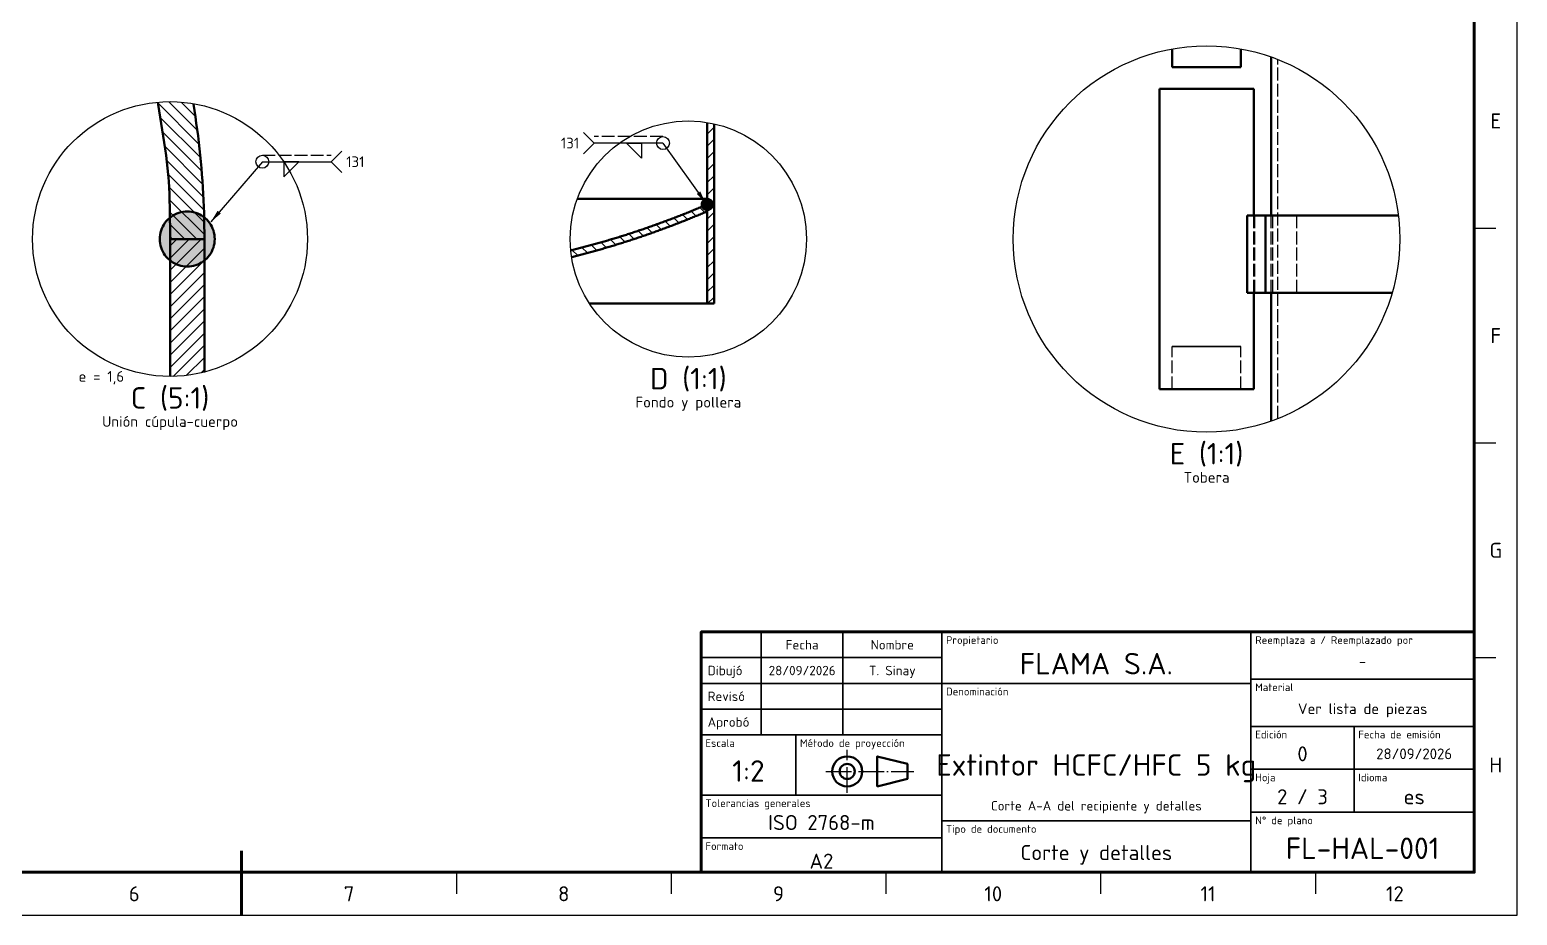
# Model space of a CAD drawing. Header units: millimetres. Extents: x 0 to 594, y 0 to 420.
# Drawn here: x 247.7 to 594, y 0 to 206.2 of the extents above; entities that cross this region are included whole.
import ezdxf
from ezdxf.enums import TextEntityAlignment as Align

# ---------------------------------------------------------------- set-up
doc = ezdxf.new("R2010")
doc.units = ezdxf.units.MM
doc.linetypes.add('ISO02-TRAZOS', pattern=[3.75, 3, -0.75])
doc.linetypes.add('ISO04-TRAZO-PUNTO', pattern=[7.625, 6, -0.75, 0.125, -0.75])
for name, color, linetype, lineweight in [('01-VISIBLE', 7, 'CONTINUOUS', 50), ('02-OCULTA', 4, 'ISO02-TRAZOS', 25), ('03-EJE', 1, 'ISO04-TRAZO-PUNTO', 25), ('05-RAYADO', 8, 'CONTINUOUS', 25), ('06-TEXTO', 7, 'CONTINUOUS', 25), ('07-RECUADRO', 7, 'CONTINUOUS', 70), ('08-FINA', 5, 'CONTINUOUS', 25), ('10-ROTULO', 7, 'CONTINUOUS', 35), ('11-TEXTO-ROTULO', 7, 'CONTINUOUS', 25), ('12-SOLDADURA', 6, 'CONTINUOUS', 25)]:
    doc.layers.add(name, color=color, linetype=linetype, lineweight=lineweight)
doc.styles.add('ISO3098', font='isocpeur.ttf')

msp = doc.modelspace()

# ---------------------------------------------------------------- hatches: boundary and pattern name
at = {"layer": '05-RAYADO'}
h = msp.add_hatch(dxfattribs=at)
h.set_pattern_fill('ANSI31', scale=0.62992, angle=90)
h.paths.add_polyline_path([(285.84, 188.555), (286.008, 187.493), (286.171, 186.43), (286.327, 185.366), (286.478, 184.301), (286.623, 183.236), (286.762, 182.169), (286.896, 181.102), (287.023, 180.034), (287.145, 178.966), (287.261, 177.896), (287.371, 176.826), (287.475, 175.756), (287.573, 174.685), (287.665, 173.614), (287.751, 172.542), (287.831, 171.469), (287.906, 170.396), (287.974, 169.323), (288.037, 168.249), (288.093, 167.175), (288.143, 166.101), (288.188, 165.026), (288.227, 163.952), (288.259, 162.877), (288.286, 161.802), (288.307, 160.726), (288.321, 159.651), (288.33, 158.575), (288.333, 157.5), (280.333, 157.5), (280.332, 158.544), (280.329, 159.588), (280.324, 160.633), (280.316, 161.677), (280.305, 162.721), (280.29, 163.765), (280.271, 164.809), (280.247, 165.853), (280.218, 166.897), (280.182, 167.941), (280.139, 168.984), (280.086, 170.027), (280.022, 171.069), (279.947, 172.111), (279.858, 173.151), (279.754, 174.19), (279.636, 175.228), (279.504, 176.264), (279.362, 177.298), (279.212, 178.332), (279.057, 179.364), (278.902, 180.397), (278.745, 181.429), (278.587, 182.462), (278.427, 183.493), (278.265, 184.525), (278.101, 185.556), (277.935, 186.587), (277.766, 187.618), (277.594, 188.648), (277.472, 189.37), (277.979, 189.413), (278.763, 189.461), (279.548, 189.49), (280.333, 189.5), (281.119, 189.49), (281.903, 189.461), (282.687, 189.413), (283.47, 189.346), (284.25, 189.259), (285.029, 189.154), (285.761, 189.036)])
h = msp.add_hatch(dxfattribs=at)
h.set_pattern_fill('ANSI31', scale=0.62992)
h.paths.add_polyline_path([(407, 142.45), (405.4, 142.45), (405.4, 184.644), (405.701, 184.595), (406.365, 184.472), (407, 184.337)])
h = msp.add_hatch(color=7, dxfattribs=at)
h.dxf.hatch_style = 1
h.paths.add_polyline_path([(406.664, 165.35), (406.617, 165.154), (406.54, 164.969), (406.436, 164.798), (406.305, 164.645), (406.152, 164.514), (405.981, 164.41), (405.796, 164.333), (405.6, 164.286), (405.4, 164.27), (405.2, 164.286), (405.004, 164.333), (404.819, 164.41), (404.648, 164.514), (404.495, 164.645), (404.364, 164.798), (404.26, 164.969), (404.183, 165.154), (404.136, 165.35), (404.12, 165.55), (404.136, 165.75), (404.183, 165.946), (404.26, 166.131), (404.364, 166.302), (404.495, 166.455), (404.648, 166.586), (404.819, 166.69), (405.004, 166.767), (405.2, 166.814), (405.4, 166.83), (405.6, 166.814), (405.796, 166.767), (405.981, 166.69), (406.152, 166.586), (406.305, 166.455), (406.436, 166.302), (406.54, 166.131), (406.617, 165.946), (406.664, 165.75), (406.68, 165.55)])
h = msp.add_hatch(color=7, dxfattribs=at)
h.dxf.hatch_style = 1
h.paths.add_polyline_path([(290.655, 156.499), (290.42, 155.522), (290.036, 154.594), (289.511, 153.738), (288.859, 152.975), (288.095, 152.322), (287.239, 151.798), (286.311, 151.413), (285.335, 151.179), (284.333, 151.1), (283.332, 151.179), (282.356, 151.413), (281.428, 151.798), (280.572, 152.322), (279.808, 152.975), (279.156, 153.738), (278.631, 154.594), (278.247, 155.522), (278.012, 156.499), (277.933, 157.5), (278.012, 158.501), (278.247, 159.478), (278.631, 160.406), (279.156, 161.262), (279.808, 162.025), (280.572, 162.678), (281.428, 163.202), (282.356, 163.587), (283.332, 163.821), (284.333, 163.9), (285.335, 163.821), (286.311, 163.587), (287.239, 163.202), (288.095, 162.678), (288.859, 162.025), (289.511, 161.262), (290.036, 160.406), (290.42, 159.478), (290.655, 158.501), (290.733, 157.5)])
h = msp.add_hatch(dxfattribs=at)
h.set_pattern_fill('ANSI31', scale=0.62992, angle=90)
h.paths.add_polyline_path([(405.216, 163.871), (405.031, 163.793), (404.847, 163.715), (404.663, 163.637), (404.478, 163.559), (404.294, 163.481), (404.109, 163.403), (403.924, 163.326), (403.739, 163.248), (403.554, 163.171), (403.37, 163.094), (403.185, 163.017), (402.999, 162.941), (402.814, 162.864), (402.629, 162.788), (402.444, 162.712), (402.258, 162.636), (402.073, 162.56), (401.888, 162.485), (401.702, 162.409), (401.516, 162.334), (401.331, 162.259), (401.145, 162.184), (400.959, 162.109), (400.773, 162.034), (400.587, 161.96), (400.401, 161.886), (400.215, 161.811), (400.029, 161.738), (399.843, 161.664), (399.656, 161.59), (399.47, 161.517), (399.284, 161.444), (399.097, 161.37), (398.911, 161.298), (398.724, 161.225), (398.537, 161.152), (398.35, 161.08), (398.164, 161.008), (397.977, 160.936), (397.79, 160.864), (397.603, 160.792), (397.416, 160.721), (397.228, 160.649), (397.041, 160.578), (396.854, 160.507), (396.666, 160.436), (396.479, 160.366), (396.291, 160.295), (396.104, 160.225), (395.916, 160.155), (395.729, 160.085), (395.541, 160.015), (395.353, 159.945), (395.165, 159.876), (394.977, 159.807), (394.789, 159.738), (394.601, 159.669), (394.413, 159.6), (394.225, 159.532), (394.036, 159.463), (393.848, 159.395), (393.659, 159.327), (393.471, 159.259), (393.282, 159.192), (393.094, 159.124), (392.905, 159.057), (392.716, 158.99), (392.528, 158.923), (392.339, 158.856), (392.15, 158.79), (391.961, 158.723), (391.772, 158.657), (391.583, 158.591), (391.393, 158.525), (391.204, 158.46), (391.015, 158.394), (390.825, 158.329), (390.636, 158.264), (390.447, 158.199), (390.257, 158.134), (390.067, 158.07), (389.878, 158.005), (389.688, 157.941), (389.498, 157.877), (389.308, 157.814), (389.118, 157.75), (388.928, 157.686), (388.738, 157.623), (388.548, 157.56), (388.358, 157.497), (388.168, 157.435), (387.977, 157.372), (387.787, 157.31), (387.596, 157.248), (387.406, 157.186), (387.215, 157.124), (387.025, 157.062), (386.834, 157.001), (386.643, 156.94), (386.453, 156.879), (386.262, 156.818), (386.071, 156.757), (385.88, 156.697), (385.689, 156.637), (385.498, 156.577), (385.307, 156.517), (385.115, 156.457), (384.924, 156.398), (384.733, 156.338), (384.541, 156.279), (384.35, 156.22), (384.158, 156.162), (383.967, 156.103), (383.775, 156.045), (383.583, 155.987), (383.392, 155.929), (383.2, 155.871), (383.008, 155.813), (382.816, 155.756), (382.624, 155.699), (382.432, 155.642), (382.24, 155.585), (382.048, 155.528), (381.856, 155.472), (381.663, 155.416), (381.471, 155.36), (381.279, 155.304), (381.086, 155.248), (380.894, 155.193), (380.701, 155.138), (380.509, 155.083), (380.316, 155.028), (380.123, 154.973), (379.931, 154.919), (379.738, 154.864), (379.545, 154.81), (379.352, 154.756), (379.159, 154.703), (378.966, 154.649), (378.773, 154.596), (378.58, 154.543), (378.386, 154.49), (378.193, 154.437), (378, 154.385), (377.806, 154.333), (377.613, 154.281), (377.42, 154.229), (377.226, 154.177), (377.032, 154.125), (376.839, 154.074), (376.645, 154.023), (376.451, 153.972), (376.258, 153.921), (376.064, 153.871), (375.87, 153.821), (375.676, 153.771), (375.482, 153.721), (375.288, 153.671), (375.094, 153.622), (374.9, 153.572), (374.705, 153.523), (374.511, 153.474), (374.317, 153.426), (374.122, 153.377), (373.928, 153.329), (373.824, 153.303), (373.798, 153.465), (373.707, 154.134), (373.632, 154.805), (373.628, 154.855), (373.734, 154.881), (373.928, 154.929), (374.122, 154.977), (374.317, 155.026), (374.511, 155.074), (374.705, 155.123), (374.9, 155.172), (375.094, 155.222), (375.288, 155.271), (375.482, 155.321), (375.676, 155.371), (375.87, 155.421), (376.064, 155.471), (376.258, 155.521), (376.451, 155.572), (376.645, 155.623), (376.839, 155.674), (377.032, 155.725), (377.226, 155.777), (377.42, 155.829), (377.613, 155.881), (377.806, 155.933), (378, 155.985), (378.193, 156.037), (378.386, 156.09), (378.58, 156.143), (378.773, 156.196), (378.966, 156.249), (379.159, 156.303), (379.352, 156.356), (379.545, 156.41), (379.738, 156.464), (379.931, 156.519), (380.123, 156.573), (380.316, 156.628), (380.509, 156.683), (380.701, 156.738), (380.894, 156.793), (381.086, 156.848), (381.279, 156.904), (381.471, 156.96), (381.663, 157.016), (381.856, 157.072), (382.048, 157.128), (382.24, 157.185), (382.432, 157.242), (382.624, 157.299), (382.816, 157.356), (383.008, 157.413), (383.2, 157.471), (383.392, 157.529), (383.583, 157.587), (383.775, 157.645), (383.967, 157.703), (384.158, 157.762), (384.35, 157.82), (384.541, 157.879), (384.733, 157.938), (384.924, 157.998), (385.115, 158.057), (385.307, 158.117), (385.498, 158.177), (385.689, 158.237), (385.88, 158.297), (386.071, 158.357), (386.262, 158.418), (386.453, 158.479), (386.643, 158.54), (386.834, 158.601), (387.025, 158.662), (387.215, 158.724), (387.406, 158.786), (387.596, 158.848), (387.787, 158.91), (387.977, 158.972), (388.168, 159.035), (388.358, 159.097), (388.548, 159.16), (388.738, 159.223), (388.928, 159.286), (389.118, 159.35), (389.308, 159.414), (389.498, 159.477), (389.688, 159.541), (389.878, 159.605), (390.067, 159.67), (390.257, 159.734), (390.447, 159.799), (390.636, 159.864), (390.825, 159.929), (391.015, 159.994), (391.204, 160.06), (391.393, 160.125), (391.583, 160.191), (391.772, 160.257), (391.961, 160.323), (392.15, 160.39), (392.339, 160.456), (392.528, 160.523), (392.716, 160.59), (392.905, 160.657), (393.094, 160.724), (393.282, 160.792), (393.471, 160.859), (393.659, 160.927), (393.848, 160.995), (394.036, 161.063), (394.225, 161.132), (394.413, 161.2), (394.601, 161.269), (394.789, 161.338), (394.977, 161.407), (395.165, 161.476), (395.353, 161.545), (395.541, 161.615), (395.729, 161.685), (395.916, 161.755), (396.104, 161.825), (396.291, 161.895), (396.479, 161.966), (396.666, 162.036), (396.854, 162.107), (397.041, 162.178), (397.228, 162.249), (397.416, 162.321), (397.603, 162.392), (397.79, 162.464), (397.977, 162.536), (398.164, 162.608), (398.35, 162.68), (398.537, 162.752), (398.724, 162.825), (398.911, 162.898), (399.097, 162.97), (399.284, 163.044), (399.47, 163.117), (399.656, 163.19), (399.843, 163.264), (400.029, 163.338), (400.215, 163.411), (400.401, 163.486), (400.587, 163.56), (400.773, 163.634), (400.959, 163.709), (401.145, 163.784), (401.331, 163.859), (401.516, 163.934), (401.702, 164.009), (401.888, 164.085), (402.073, 164.16), (402.258, 164.236), (402.444, 164.312), (402.629, 164.388), (402.814, 164.464), (402.999, 164.541), (403.185, 164.617), (403.37, 164.694), (403.554, 164.771), (403.739, 164.848), (403.924, 164.926), (404.109, 165.003), (404.294, 165.081), (404.478, 165.159), (404.663, 165.237), (404.847, 165.315), (405.031, 165.393), (405.216, 165.471), (405.4, 165.55), (405.4, 163.95)])
h = msp.add_hatch(dxfattribs=at)
h.set_pattern_fill('ANSI31', scale=0.62992)
h.paths.add_polyline_path([(288.333, 157.5), (288.333, 126.518), (288.109, 126.459), (287.345, 126.278), (286.576, 126.115), (285.804, 125.971), (285.029, 125.846), (284.25, 125.741), (283.47, 125.654), (282.687, 125.587), (281.903, 125.539), (281.119, 125.51), (280.333, 125.5), (280.333, 157.5)])
at = {"layer": '08-FINA'}
h = msp.add_hatch(color=7, dxfattribs=at)
h.dxf.hatch_style = 1
h.paths.add_polyline_path([(405.1, 165.85), (403.763, 168.582), (402.949, 168.001)])
h = msp.add_hatch(color=7, dxfattribs=at)
h.dxf.hatch_style = 1
h.paths.add_polyline_path([(289.833, 161.5), (292.165, 163.452), (291.406, 164.103)])

# ---------------------------------------------------------------- linework, layer by layer
at = {"layer": '01-VISIBLE'}
for points in [[(513.667, 201.78), (513.667, 197.5)], [(529.667, 201.78), (529.667, 197.5)], [(529.667, 197.5), (529.167, 197.5), (528.667, 197.5), (528.167, 197.5), (527.667, 197.5), (527.167, 197.5), (526.667, 197.5), (526.167, 197.5), (525.667, 197.5), (525.167, 197.5), (524.667, 197.5), (524.167, 197.5), (523.667, 197.5), (523.167, 197.5), (522.667, 197.5), (522.167, 197.5), (521.667, 197.5), (521.167, 197.5), (520.667, 197.5), (520.167, 197.5), (519.667, 197.5), (519.167, 197.5), (518.667, 197.5), (518.167, 197.5), (517.667, 197.5), (517.167, 197.5), (516.667, 197.5), (516.167, 197.5), (515.667, 197.5), (515.167, 197.5), (514.667, 197.5), (514.167, 197.5), (513.667, 197.5)], [(536.667, 163), (536.667, 199.925)], [(510.667, 192.5), (511.167, 192.5), (511.667, 192.5), (512.167, 192.5), (512.667, 192.5), (513.167, 192.5), (513.667, 192.5), (514.167, 192.5), (514.667, 192.5), (515.167, 192.5), (515.667, 192.5), (516.167, 192.5), (516.667, 192.5), (517.167, 192.5), (517.667, 192.5), (518.167, 192.5), (518.667, 192.5), (519.167, 192.5), (519.667, 192.5), (520.167, 192.5), (520.667, 192.5), (521.167, 192.5), (521.667, 192.5), (522.167, 192.5), (522.667, 192.5), (523.167, 192.5), (523.667, 192.5), (524.167, 192.5), (524.667, 192.5), (525.167, 192.5), (525.667, 192.5), (526.167, 192.5), (526.667, 192.5), (527.167, 192.5), (527.667, 192.5), (528.167, 192.5), (528.667, 192.5), (529.167, 192.5), (529.667, 192.5), (530.167, 192.5), (530.667, 192.5), (531.167, 192.5), (531.667, 192.5), (532.167, 192.5), (532.667, 192.5)], [(510.667, 122.5), (510.667, 192.5)], [(532.667, 163), (532.667, 192.5)], [(277.471, 189.37), (277.557, 188.87), (277.804, 187.388), (278.045, 185.905), (278.281, 184.421), (278.513, 182.937), (278.742, 181.452), (278.967, 179.966), (279.19, 178.48), (279.405, 176.993), (279.602, 175.504), (279.773, 174.011), (279.914, 172.515), (280.026, 171.017), (280.113, 169.517), (280.179, 168.016), (280.23, 166.514), (280.267, 165.012), (280.294, 163.51), (280.313, 162.007), (280.325, 160.505), (280.331, 159.003), (280.333, 157.5)], [(288.333, 157.5), (288.328, 159.004), (288.31, 160.508), (288.281, 162.012), (288.241, 163.516), (288.188, 165.019), (288.124, 166.522), (288.049, 168.024), (287.962, 169.526), (287.863, 171.026), (287.752, 172.527), (287.63, 174.026), (287.496, 175.524), (287.351, 177.021), (287.194, 178.517), (287.026, 180.012), (286.846, 181.505), (286.655, 182.997), (286.452, 184.487), (286.238, 185.976), (286.013, 187.463), (285.776, 188.949), (285.762, 189.036)], [(405.4, 142.45), (405.4, 184.644)], [(407, 142.45), (407, 184.337)], [(405.4, 166.83), (405.026, 166.83), (404.651, 166.83), (404.277, 166.83), (403.902, 166.83), (403.528, 166.83), (403.153, 166.83), (402.779, 166.83), (402.404, 166.83), (402.03, 166.83), (401.655, 166.83), (401.281, 166.83), (400.906, 166.83), (400.532, 166.83), (400.157, 166.83), (399.783, 166.83), (399.408, 166.83), (399.034, 166.83), (398.659, 166.83), (398.285, 166.83), (397.91, 166.83), (397.536, 166.83), (397.161, 166.83), (396.787, 166.83), (396.412, 166.83), (396.038, 166.83), (395.663, 166.83), (395.289, 166.83), (394.914, 166.83), (394.54, 166.83), (394.165, 166.83), (393.791, 166.83), (393.416, 166.83), (393.041, 166.83), (392.667, 166.83), (392.293, 166.83), (391.918, 166.83), (391.543, 166.83), (391.169, 166.83), (390.794, 166.83), (390.42, 166.83), (390.046, 166.83), (389.671, 166.83), (389.296, 166.83), (388.922, 166.83), (388.548, 166.83), (388.173, 166.83), (387.798, 166.83), (387.424, 166.83), (387.05, 166.83), (386.675, 166.83), (386.3, 166.83), (385.926, 166.83), (385.552, 166.83), (385.177, 166.83), (384.803, 166.83), (384.428, 166.83), (384.053, 166.83), (383.679, 166.83), (383.305, 166.83), (382.93, 166.83), (382.555, 166.83), (382.181, 166.83), (381.807, 166.83), (381.432, 166.83), (381.058, 166.83), (380.683, 166.83), (380.308, 166.83), (379.934, 166.83), (379.56, 166.83), (379.185, 166.83), (378.81, 166.83), (378.436, 166.83), (378.062, 166.83), (377.687, 166.83), (377.312, 166.83), (376.938, 166.83), (376.563, 166.83), (376.189, 166.83), (375.815, 166.83), (375.44, 166.83), (375.132, 166.83)], [(405.4, 166.83), (405.3, 166.826), (405.2, 166.814), (405.101, 166.795), (405.004, 166.767), (404.91, 166.733), (404.819, 166.69), (404.731, 166.641), (404.648, 166.586), (404.569, 166.523), (404.495, 166.455), (404.427, 166.381), (404.364, 166.302), (404.309, 166.219), (404.26, 166.131), (404.217, 166.04), (404.183, 165.946), (404.155, 165.849), (404.136, 165.75), (404.124, 165.65), (404.12, 165.55), (404.124, 165.45), (404.136, 165.35), (404.155, 165.251), (404.183, 165.154), (404.217, 165.06), (404.26, 164.969), (404.309, 164.881), (404.364, 164.798), (404.427, 164.719), (404.495, 164.645), (404.569, 164.577), (404.648, 164.514), (404.731, 164.459), (404.819, 164.41), (404.91, 164.367), (405.004, 164.333), (405.101, 164.305), (405.2, 164.286), (405.3, 164.274), (405.4, 164.27)], [(406.68, 165.55), (406.676, 165.65), (406.664, 165.75), (406.645, 165.849), (406.617, 165.946), (406.583, 166.04), (406.54, 166.131), (406.491, 166.219), (406.436, 166.302), (406.373, 166.381), (406.305, 166.455), (406.231, 166.523), (406.152, 166.586), (406.069, 166.641), (405.981, 166.69), (405.89, 166.733), (405.796, 166.767), (405.699, 166.795), (405.6, 166.814), (405.5, 166.826), (405.4, 166.83)], [(284.333, 163.9), (283.831, 163.88), (283.332, 163.821), (282.839, 163.723), (282.356, 163.587), (281.884, 163.413), (281.428, 163.202), (280.989, 162.957), (280.572, 162.678), (280.177, 162.367), (279.808, 162.025), (279.467, 161.656), (279.156, 161.262), (278.876, 160.844), (278.631, 160.406), (278.421, 159.949), (278.247, 159.478), (278.11, 158.994), (278.012, 158.501), (277.953, 158.002), (277.933, 157.5), (277.953, 156.998), (278.012, 156.499), (278.11, 156.006), (278.247, 155.522), (278.421, 155.051), (278.631, 154.594), (278.876, 154.156), (279.156, 153.738), (279.467, 153.344), (279.808, 152.975), (280.177, 152.633), (280.572, 152.322), (280.989, 152.043), (281.428, 151.798), (281.884, 151.587), (282.356, 151.413), (282.839, 151.277), (283.332, 151.179), (283.831, 151.12), (284.333, 151.1)], [(290.733, 157.5), (290.714, 158.002), (290.655, 158.501), (290.557, 158.994), (290.42, 159.478), (290.246, 159.949), (290.036, 160.406), (289.79, 160.844), (289.511, 161.262), (289.2, 161.656), (288.859, 162.025), (288.49, 162.367), (288.095, 162.678), (287.677, 162.957), (287.239, 163.202), (286.783, 163.413), (286.311, 163.587), (285.827, 163.723), (285.335, 163.821), (284.835, 163.88), (284.333, 163.9)], [(405.4, 165.55), (405.124, 165.432), (404.848, 165.315), (404.571, 165.198), (404.295, 165.081), (404.018, 164.965), (403.742, 164.849), (403.465, 164.734), (403.187, 164.619), (402.91, 164.504), (402.633, 164.39), (402.355, 164.276), (402.077, 164.162), (401.8, 164.049), (401.521, 163.936), (401.243, 163.823), (400.965, 163.711), (400.686, 163.6), (400.408, 163.488), (400.129, 163.377), (399.85, 163.267), (399.571, 163.156), (399.292, 163.047), (399.012, 162.937), (398.733, 162.828), (398.453, 162.72), (398.173, 162.611), (397.893, 162.503), (397.613, 162.396), (397.333, 162.289), (397.052, 162.182), (396.771, 162.076), (396.491, 161.97), (396.21, 161.864), (395.929, 161.759), (395.647, 161.655), (395.366, 161.55), (395.085, 161.446), (394.803, 161.343), (394.521, 161.24), (394.239, 161.137), (393.957, 161.035), (393.675, 160.933), (393.393, 160.831), (393.11, 160.73), (392.827, 160.629), (392.544, 160.529), (392.262, 160.429), (391.978, 160.33), (391.695, 160.23), (391.412, 160.132), (391.128, 160.034), (390.845, 159.936), (390.561, 159.838), (390.277, 159.741), (389.993, 159.644), (389.709, 159.548), (389.424, 159.452), (389.14, 159.357), (388.855, 159.262), (388.57, 159.168), (388.285, 159.073), (388, 158.98), (387.715, 158.886), (387.43, 158.793), (387.144, 158.701), (386.859, 158.609), (386.573, 158.517), (386.287, 158.426), (386.001, 158.335), (385.715, 158.245), (385.429, 158.155), (385.142, 158.066), (384.856, 157.976), (384.569, 157.888), (384.282, 157.8), (383.995, 157.712), (383.708, 157.624), (383.421, 157.537), (383.133, 157.451), (382.846, 157.365), (382.558, 157.279), (382.271, 157.194), (381.983, 157.109), (381.695, 157.025), (381.407, 156.941), (381.119, 156.858), (380.83, 156.775), (380.542, 156.692), (380.253, 156.61), (379.964, 156.528), (379.675, 156.447), (379.386, 156.366), (379.097, 156.286), (378.808, 156.206), (378.519, 156.126), (378.229, 156.047), (377.94, 155.969), (377.65, 155.89), (377.36, 155.813), (377.07, 155.735), (376.78, 155.659), (376.49, 155.582), (376.2, 155.506), (375.909, 155.431), (375.619, 155.356), (375.328, 155.281), (375.037, 155.207), (374.746, 155.134), (374.455, 155.06), (374.164, 154.988), (373.873, 154.915), (373.628, 154.855)], [(373.824, 153.303), (373.873, 153.315), (374.164, 153.388), (374.455, 153.46), (374.746, 153.534), (375.037, 153.607), (375.328, 153.681), (375.619, 153.756), (375.909, 153.831), (376.2, 153.906), (376.49, 153.982), (376.78, 154.059), (377.07, 154.135), (377.36, 154.213), (377.65, 154.29), (377.94, 154.369), (378.229, 154.447), (378.519, 154.526), (378.808, 154.606), (379.097, 154.686), (379.386, 154.766), (379.675, 154.847), (379.964, 154.928), (380.253, 155.01), (380.542, 155.092), (380.83, 155.175), (381.119, 155.258), (381.407, 155.341), (381.695, 155.425), (381.983, 155.509), (382.271, 155.594), (382.558, 155.679), (382.846, 155.765), (383.133, 155.851), (383.421, 155.937), (383.708, 156.024), (383.995, 156.112), (384.282, 156.2), (384.569, 156.288), (384.856, 156.376), (385.142, 156.466), (385.429, 156.555), (385.715, 156.645), (386.001, 156.735), (386.287, 156.826), (386.573, 156.917), (386.859, 157.009), (387.144, 157.101), (387.43, 157.193), (387.715, 157.286), (388, 157.38), (388.285, 157.473), (388.57, 157.568), (388.855, 157.662), (389.14, 157.757), (389.424, 157.852), (389.709, 157.948), (389.993, 158.044), (390.277, 158.141), (390.561, 158.238), (390.845, 158.336), (391.128, 158.434), (391.412, 158.532), (391.695, 158.63), (391.978, 158.73), (392.262, 158.829), (392.544, 158.929), (392.827, 159.029), (393.11, 159.13), (393.393, 159.231), (393.675, 159.333), (393.957, 159.435), (394.239, 159.537), (394.521, 159.64), (394.803, 159.743), (395.085, 159.846), (395.366, 159.95), (395.647, 160.055), (395.929, 160.159), (396.21, 160.264), (396.491, 160.37), (396.771, 160.476), (397.052, 160.582), (397.333, 160.689), (397.613, 160.796), (397.893, 160.903), (398.173, 161.011), (398.453, 161.12), (398.733, 161.228), (399.012, 161.337), (399.292, 161.447), (399.571, 161.556), (399.85, 161.667), (400.129, 161.777), (400.408, 161.888), (400.686, 162), (400.965, 162.111), (401.243, 162.223), (401.521, 162.336), (401.8, 162.449), (402.077, 162.562), (402.355, 162.676), (402.633, 162.79), (402.91, 162.904), (403.187, 163.019), (403.465, 163.134), (403.742, 163.249), (404.018, 163.365), (404.295, 163.481), (404.571, 163.598), (404.848, 163.715), (405.124, 163.832), (405.4, 163.95)], [(405.4, 163.95), (405.4, 165.55)], [(405.4, 164.27), (405.5, 164.274), (405.6, 164.286), (405.699, 164.305), (405.796, 164.333), (405.89, 164.367), (405.981, 164.41), (406.069, 164.459), (406.152, 164.514), (406.231, 164.577), (406.305, 164.645), (406.373, 164.719), (406.436, 164.798), (406.491, 164.881), (406.54, 164.969), (406.583, 165.06), (406.617, 165.154), (406.645, 165.251), (406.664, 165.35), (406.676, 165.45), (406.68, 165.55)], [(531.124, 163), (535.398, 163)], [(531.124, 145), (531.124, 163)], [(535.398, 163), (535.899, 163), (536.4, 163), (536.9, 163), (537.401, 163), (537.902, 163), (538.403, 163), (538.904, 163), (539.405, 163), (539.906, 163), (540.406, 163), (540.907, 163), (541.408, 163), (541.909, 163), (542.41, 163), (542.911, 163), (543.412, 163), (543.912, 163), (544.413, 163), (544.914, 163), (545.415, 163), (545.916, 163), (546.417, 163), (546.918, 163), (547.419, 163), (547.919, 163), (548.42, 163), (548.921, 163), (549.422, 163), (549.923, 163), (550.424, 163), (550.925, 163), (551.425, 163), (551.926, 163), (552.427, 163), (552.928, 163), (553.429, 163), (553.93, 163), (554.431, 163), (554.931, 163), (555.432, 163), (555.933, 163), (556.434, 163), (556.935, 163), (557.436, 163), (557.937, 163), (558.438, 163), (558.938, 163), (559.439, 163), (559.94, 163), (560.441, 163), (560.942, 163), (561.443, 163), (561.944, 163), (562.444, 163), (562.945, 163), (563.446, 163), (563.947, 163), (564.448, 163), (564.949, 163), (565.45, 163), (565.951, 163), (566.329, 163)], [(535.398, 145), (535.398, 163)], [(288.333, 157.5), (280.333, 157.5)], [(280.333, 125.5), (280.333, 157.5)], [(280.333, 157.5), (288.333, 157.5)], [(284.333, 151.1), (284.835, 151.12), (285.335, 151.179), (285.827, 151.277), (286.311, 151.413), (286.783, 151.587), (287.239, 151.798), (287.677, 152.043), (288.095, 152.322), (288.49, 152.633), (288.859, 152.975), (289.2, 153.344), (289.511, 153.738), (289.79, 154.156), (290.036, 154.594), (290.246, 155.051), (290.42, 155.522), (290.557, 156.006), (290.655, 156.499), (290.714, 156.998), (290.733, 157.5)], [(288.333, 126.518), (288.333, 157.5)], [(405.4, 142.45), (405.026, 142.45), (404.651, 142.45), (404.276, 142.45), (403.902, 142.45), (403.528, 142.45), (403.153, 142.45), (402.779, 142.45), (402.404, 142.45), (402.029, 142.45), (401.655, 142.45), (401.281, 142.45), (400.906, 142.45), (400.531, 142.45), (400.157, 142.45), (399.783, 142.45), (399.408, 142.45), (399.034, 142.45), (398.659, 142.45), (398.284, 142.45), (397.91, 142.45), (397.536, 142.45), (397.161, 142.45), (396.786, 142.45), (396.412, 142.45), (396.038, 142.45), (395.663, 142.45), (395.288, 142.45), (394.914, 142.45), (394.539, 142.45), (394.165, 142.45), (393.791, 142.45), (393.416, 142.45), (393.041, 142.45), (392.667, 142.45), (392.293, 142.45), (391.918, 142.45), (391.543, 142.45), (391.169, 142.45), (390.794, 142.45), (390.42, 142.45), (390.046, 142.45), (389.671, 142.45), (389.296, 142.45), (388.922, 142.45), (388.548, 142.45), (388.173, 142.45), (387.798, 142.45), (387.424, 142.45), (387.05, 142.45), (386.675, 142.45), (386.3, 142.45), (385.926, 142.45), (385.552, 142.45), (385.177, 142.45), (384.803, 142.45), (384.428, 142.45), (384.053, 142.45), (383.679, 142.45), (383.305, 142.45), (382.93, 142.45), (382.555, 142.45), (382.181, 142.45), (381.807, 142.45), (381.432, 142.45), (381.058, 142.45), (380.683, 142.45), (380.308, 142.45), (379.934, 142.45), (379.56, 142.45), (379.185, 142.45), (378.81, 142.45), (378.436, 142.45), (378.062, 142.45), (377.986, 142.45)], [(407, 142.45), (405.4, 142.45)], [(531.124, 145), (535.398, 145)], [(532.667, 122.5), (532.667, 145)], [(535.398, 145), (535.899, 145), (536.4, 145), (536.9, 145), (537.401, 145), (537.902, 145), (538.403, 145), (538.904, 145), (539.405, 145), (539.906, 145), (540.406, 145), (540.907, 145), (541.408, 145), (541.909, 145), (542.41, 145), (542.911, 145), (543.412, 145), (543.912, 145), (544.413, 145), (544.914, 145), (545.415, 145), (545.916, 145), (546.417, 145), (546.918, 145), (547.419, 145), (547.919, 145), (548.42, 145), (548.921, 145), (549.422, 145), (549.923, 145), (550.424, 145), (550.925, 145), (551.425, 145), (551.926, 145), (552.427, 145), (552.928, 145), (553.429, 145), (553.93, 145), (554.431, 145), (554.931, 145), (555.432, 145), (555.933, 145), (556.434, 145), (556.935, 145), (557.436, 145), (557.937, 145), (558.438, 145), (558.938, 145), (559.439, 145), (559.94, 145), (560.441, 145), (560.942, 145), (561.443, 145), (561.944, 145), (562.444, 145), (562.945, 145), (563.446, 145), (563.947, 145), (564.448, 145), (564.892, 145)], [(536.667, 115.075), (536.667, 145)], [(510.667, 122.5), (511.167, 122.5), (511.667, 122.5), (512.167, 122.5), (512.667, 122.5), (513.167, 122.5), (513.667, 122.5), (514.167, 122.5), (514.667, 122.5), (515.167, 122.5), (515.667, 122.5), (516.167, 122.5), (516.667, 122.5), (517.167, 122.5), (517.667, 122.5), (518.167, 122.5), (518.667, 122.5), (519.167, 122.5), (519.667, 122.5), (520.167, 122.5), (520.667, 122.5), (521.167, 122.5), (521.667, 122.5), (522.167, 122.5), (522.667, 122.5), (523.167, 122.5), (523.667, 122.5), (524.167, 122.5), (524.667, 122.5), (525.167, 122.5), (525.667, 122.5), (526.167, 122.5), (526.667, 122.5), (527.167, 122.5), (527.667, 122.5), (528.167, 122.5), (528.667, 122.5), (529.167, 122.5), (529.667, 122.5), (530.167, 122.5), (530.667, 122.5), (531.167, 122.5), (531.667, 122.5), (532.167, 122.5), (532.667, 122.5)]]:
    msp.add_lwpolyline(points, dxfattribs=at)
msp.add_lwpolyline([(445, 30), (452, 31.75), (452, 35.25), (445, 37)], close=True, dxfattribs=at)
for radius in [3.5, 1.75]:
    msp.add_circle((438, 33.5), radius, dxfattribs=at)
at = {"layer": '02-OCULTA'}
for points in [[(513.667, 197.5), (514.167, 197.5), (514.667, 197.5), (515.167, 197.5), (515.667, 197.5), (516.167, 197.5), (516.667, 197.5), (517.167, 197.5), (517.667, 197.5), (518.167, 197.5), (518.667, 197.5), (519.167, 197.5), (519.667, 197.5), (520.167, 197.5), (520.667, 197.5), (521.167, 197.5), (521.667, 197.5), (522.167, 197.5), (522.667, 197.5), (523.167, 197.5), (523.667, 197.5), (524.167, 197.5), (524.667, 197.5), (525.167, 197.5), (525.667, 197.5), (526.167, 197.5), (526.667, 197.5), (527.167, 197.5), (527.667, 197.5), (528.167, 197.5), (528.667, 197.5), (529.167, 197.5), (529.667, 197.5)], [(538.267, 115.677), (538.267, 199.323)], [(532.667, 192.5), (532.167, 192.5), (531.667, 192.5), (531.167, 192.5), (530.667, 192.5), (530.167, 192.5), (529.667, 192.5), (529.167, 192.5), (528.667, 192.5), (528.167, 192.5), (527.667, 192.5), (527.167, 192.5), (526.667, 192.5), (526.167, 192.5), (525.667, 192.5), (525.167, 192.5), (524.667, 192.5), (524.167, 192.5), (523.667, 192.5), (523.167, 192.5), (522.667, 192.5), (522.167, 192.5), (521.667, 192.5), (521.167, 192.5), (520.667, 192.5), (520.167, 192.5), (519.667, 192.5), (519.167, 192.5), (518.667, 192.5), (518.167, 192.5), (517.667, 192.5), (517.167, 192.5), (516.667, 192.5), (516.167, 192.5), (515.667, 192.5), (515.167, 192.5), (514.667, 192.5), (514.167, 192.5), (513.667, 192.5), (513.167, 192.5), (512.667, 192.5), (512.167, 192.5), (511.667, 192.5), (511.167, 192.5), (510.667, 192.5)], [(531.124, 145), (531.124, 163)], [(531.124, 163), (531.414, 163), (531.705, 163), (531.995, 163), (532.286, 163), (532.576, 163), (532.867, 163)], [(532.867, 163), (532.576, 163), (532.286, 163), (531.995, 163), (531.705, 163), (531.414, 163), (531.124, 163)], [(531.124, 163), (535.398, 163)], [(532.667, 145), (532.667, 163)], [(532.867, 145), (532.867, 163)], [(535.398, 145), (535.398, 163)], [(566.329, 163), (565.951, 163), (565.45, 163), (564.949, 163), (564.448, 163), (563.947, 163), (563.446, 163), (562.945, 163), (562.444, 163), (561.944, 163), (561.443, 163), (560.942, 163), (560.441, 163), (559.94, 163), (559.439, 163), (558.938, 163), (558.438, 163), (557.937, 163), (557.436, 163), (556.935, 163), (556.434, 163), (555.933, 163), (555.432, 163), (554.931, 163), (554.431, 163), (553.93, 163), (553.429, 163), (552.928, 163), (552.427, 163), (551.926, 163), (551.425, 163), (550.925, 163), (550.424, 163), (549.923, 163), (549.422, 163), (548.921, 163), (548.42, 163), (547.919, 163), (547.419, 163), (546.918, 163), (546.417, 163), (545.916, 163), (545.415, 163), (544.914, 163), (544.413, 163), (543.912, 163), (543.412, 163), (542.911, 163), (542.41, 163), (541.909, 163), (541.408, 163), (540.907, 163), (540.406, 163), (539.906, 163), (539.405, 163), (538.904, 163), (538.403, 163), (537.902, 163), (537.401, 163), (536.9, 163), (536.4, 163), (535.899, 163), (535.398, 163)], [(536.667, 145), (536.667, 163)], [(537.103, 163), (537.604, 163), (538.105, 163), (538.607, 163), (539.108, 163), (539.609, 163), (540.11, 163), (540.611, 163), (541.113, 163), (541.614, 163), (542.115, 163), (542.616, 163), (543.117, 163), (543.618, 163), (544.12, 163), (544.621, 163), (545.122, 163), (545.623, 163), (546.124, 163), (546.626, 163), (547.127, 163), (547.628, 163), (548.129, 163), (548.63, 163), (549.132, 163), (549.633, 163), (550.134, 163), (550.635, 163), (551.136, 163), (551.638, 163), (552.139, 163), (552.64, 163), (553.141, 163), (553.642, 163), (554.144, 163), (554.645, 163), (555.146, 163), (555.647, 163), (556.148, 163), (556.65, 163), (557.151, 163), (557.652, 163), (558.153, 163), (558.654, 163), (559.156, 163), (559.657, 163), (560.158, 163), (560.659, 163), (561.16, 163), (561.662, 163), (562.163, 163), (562.664, 163), (563.165, 163), (563.666, 163), (564.168, 163), (564.669, 163), (565.17, 163), (565.671, 163), (566.172, 163), (566.329, 163)], [(537.103, 163), (542.667, 163)], [(537.103, 163), (542.667, 163)], [(566.329, 163), (566.172, 163), (565.671, 163), (565.17, 163), (564.669, 163), (564.168, 163), (563.666, 163), (563.165, 163), (562.664, 163), (562.163, 163), (561.662, 163), (561.16, 163), (560.659, 163), (560.158, 163), (559.657, 163), (559.156, 163), (558.654, 163), (558.153, 163), (557.652, 163), (557.151, 163), (556.65, 163), (556.148, 163), (555.647, 163), (555.146, 163), (554.645, 163), (554.144, 163), (553.642, 163), (553.141, 163), (552.64, 163), (552.139, 163), (551.638, 163), (551.136, 163), (550.635, 163), (550.134, 163), (549.633, 163), (549.132, 163), (548.63, 163), (548.129, 163), (547.628, 163), (547.127, 163), (546.626, 163), (546.124, 163), (545.623, 163), (545.122, 163), (544.621, 163), (544.12, 163), (543.618, 163), (543.117, 163), (542.616, 163), (542.115, 163), (541.614, 163), (541.113, 163), (540.611, 163), (540.11, 163), (539.609, 163), (539.108, 163), (538.607, 163), (538.105, 163), (537.604, 163), (537.103, 163)], [(537.103, 145), (537.103, 163)], [(537.103, 145), (537.103, 163)], [(542.667, 145), (542.667, 163)], [(542.667, 145), (542.667, 163)], [(531.124, 145), (531.414, 145), (531.705, 145), (531.995, 145), (532.286, 145), (532.576, 145), (532.867, 145)], [(532.867, 145), (532.576, 145), (532.286, 145), (531.995, 145), (531.705, 145), (531.414, 145), (531.124, 145)], [(531.124, 145), (535.398, 145)], [(564.892, 145), (564.448, 145), (563.947, 145), (563.446, 145), (562.945, 145), (562.444, 145), (561.944, 145), (561.443, 145), (560.942, 145), (560.441, 145), (559.94, 145), (559.439, 145), (558.938, 145), (558.438, 145), (557.937, 145), (557.436, 145), (556.935, 145), (556.434, 145), (555.933, 145), (555.432, 145), (554.931, 145), (554.431, 145), (553.93, 145), (553.429, 145), (552.928, 145), (552.427, 145), (551.926, 145), (551.425, 145), (550.925, 145), (550.424, 145), (549.923, 145), (549.422, 145), (548.921, 145), (548.42, 145), (547.919, 145), (547.419, 145), (546.918, 145), (546.417, 145), (545.916, 145), (545.415, 145), (544.914, 145), (544.413, 145), (543.912, 145), (543.412, 145), (542.911, 145), (542.41, 145), (541.909, 145), (541.408, 145), (540.907, 145), (540.406, 145), (539.906, 145), (539.405, 145), (538.904, 145), (538.403, 145), (537.902, 145), (537.401, 145), (536.9, 145), (536.4, 145), (535.899, 145), (535.398, 145)], [(564.892, 145), (564.669, 145), (564.168, 145), (563.666, 145), (563.165, 145), (562.664, 145), (562.163, 145), (561.662, 145), (561.16, 145), (560.659, 145), (560.158, 145), (559.657, 145), (559.156, 145), (558.654, 145), (558.153, 145), (557.652, 145), (557.151, 145), (556.65, 145), (556.148, 145), (555.647, 145), (555.146, 145), (554.645, 145), (554.144, 145), (553.642, 145), (553.141, 145), (552.64, 145), (552.139, 145), (551.638, 145), (551.136, 145), (550.635, 145), (550.134, 145), (549.633, 145), (549.132, 145), (548.63, 145), (548.129, 145), (547.628, 145), (547.127, 145), (546.626, 145), (546.124, 145), (545.623, 145), (545.122, 145), (544.621, 145), (544.12, 145), (543.618, 145), (543.117, 145), (542.616, 145), (542.115, 145), (541.614, 145), (541.113, 145), (540.611, 145), (540.11, 145), (539.609, 145), (539.108, 145), (538.607, 145), (538.105, 145), (537.604, 145), (537.103, 145)], [(537.103, 145), (542.667, 145)], [(537.103, 145), (542.667, 145)], [(537.103, 145), (537.604, 145), (538.105, 145), (538.607, 145), (539.108, 145), (539.609, 145), (540.11, 145), (540.611, 145), (541.113, 145), (541.614, 145), (542.115, 145), (542.616, 145), (543.117, 145), (543.618, 145), (544.12, 145), (544.621, 145), (545.122, 145), (545.623, 145), (546.124, 145), (546.626, 145), (547.127, 145), (547.628, 145), (548.129, 145), (548.63, 145), (549.132, 145), (549.633, 145), (550.134, 145), (550.635, 145), (551.136, 145), (551.638, 145), (552.139, 145), (552.64, 145), (553.141, 145), (553.642, 145), (554.144, 145), (554.645, 145), (555.146, 145), (555.647, 145), (556.148, 145), (556.65, 145), (557.151, 145), (557.652, 145), (558.153, 145), (558.654, 145), (559.156, 145), (559.657, 145), (560.158, 145), (560.659, 145), (561.16, 145), (561.662, 145), (562.163, 145), (562.664, 145), (563.165, 145), (563.666, 145), (564.168, 145), (564.669, 145), (564.892, 145)], [(529.667, 132.5), (529.167, 132.5), (528.667, 132.5), (528.167, 132.5), (527.667, 132.5), (527.167, 132.5), (526.667, 132.5), (526.167, 132.5), (525.667, 132.5), (525.167, 132.5), (524.667, 132.5), (524.167, 132.5), (523.667, 132.5), (523.167, 132.5), (522.667, 132.5), (522.167, 132.5), (521.667, 132.5), (521.167, 132.5), (520.667, 132.5), (520.167, 132.5), (519.667, 132.5), (519.167, 132.5), (518.667, 132.5), (518.167, 132.5), (517.667, 132.5), (517.167, 132.5), (516.667, 132.5), (516.167, 132.5), (515.667, 132.5), (515.167, 132.5), (514.667, 132.5), (514.167, 132.5), (513.667, 132.5)], [(513.667, 132.5), (514.167, 132.5), (514.667, 132.5), (515.167, 132.5), (515.667, 132.5), (516.167, 132.5), (516.667, 132.5), (517.167, 132.5), (517.667, 132.5), (518.167, 132.5), (518.667, 132.5), (519.167, 132.5), (519.667, 132.5), (520.167, 132.5), (520.667, 132.5), (521.167, 132.5), (521.667, 132.5), (522.167, 132.5), (522.667, 132.5), (523.167, 132.5), (523.667, 132.5), (524.167, 132.5), (524.667, 132.5), (525.167, 132.5), (525.667, 132.5), (526.167, 132.5), (526.667, 132.5), (527.167, 132.5), (527.667, 132.5), (528.167, 132.5), (528.667, 132.5), (529.167, 132.5), (529.667, 132.5)], [(513.667, 122.5), (513.667, 132.5)], [(529.667, 122.5), (529.667, 132.5)], [(532.667, 122.5), (532.167, 122.5), (531.667, 122.5), (531.167, 122.5), (530.667, 122.5), (530.167, 122.5), (529.667, 122.5), (529.167, 122.5), (528.667, 122.5), (528.167, 122.5), (527.667, 122.5), (527.167, 122.5), (526.667, 122.5), (526.167, 122.5), (525.667, 122.5), (525.167, 122.5), (524.667, 122.5), (524.167, 122.5), (523.667, 122.5), (523.167, 122.5), (522.667, 122.5), (522.167, 122.5), (521.667, 122.5), (521.167, 122.5), (520.667, 122.5), (520.167, 122.5), (519.667, 122.5), (519.167, 122.5), (518.667, 122.5), (518.167, 122.5), (517.667, 122.5), (517.167, 122.5), (516.667, 122.5), (516.167, 122.5), (515.667, 122.5), (515.167, 122.5), (514.667, 122.5), (514.167, 122.5), (513.667, 122.5), (513.167, 122.5), (512.667, 122.5), (512.167, 122.5), (511.667, 122.5), (511.167, 122.5), (510.667, 122.5)], [(529.667, 122.5), (529.167, 122.5), (528.667, 122.5), (528.167, 122.5), (527.667, 122.5), (527.167, 122.5), (526.667, 122.5), (526.167, 122.5), (525.667, 122.5), (525.167, 122.5), (524.667, 122.5), (524.167, 122.5), (523.667, 122.5), (523.167, 122.5), (522.667, 122.5), (522.167, 122.5), (521.667, 122.5), (521.167, 122.5), (520.667, 122.5), (520.167, 122.5), (519.667, 122.5), (519.167, 122.5), (518.667, 122.5), (518.167, 122.5), (517.667, 122.5), (517.167, 122.5), (516.667, 122.5), (516.167, 122.5), (515.667, 122.5), (515.167, 122.5), (514.667, 122.5), (514.167, 122.5), (513.667, 122.5)], [(513.667, 122.5), (514.167, 122.5), (514.667, 122.5), (515.167, 122.5), (515.667, 122.5), (516.167, 122.5), (516.667, 122.5), (517.167, 122.5), (517.667, 122.5), (518.167, 122.5), (518.667, 122.5), (519.167, 122.5), (519.667, 122.5), (520.167, 122.5), (520.667, 122.5), (521.167, 122.5), (521.667, 122.5), (522.167, 122.5), (522.667, 122.5), (523.167, 122.5), (523.667, 122.5), (524.167, 122.5), (524.667, 122.5), (525.167, 122.5), (525.667, 122.5), (526.167, 122.5), (526.667, 122.5), (527.167, 122.5), (527.667, 122.5), (528.167, 122.5), (528.667, 122.5), (529.167, 122.5), (529.667, 122.5)]]:
    msp.add_lwpolyline(points, dxfattribs=at)
at = {"layer": '03-EJE'}
for p, q in [((438, 28.5), (438, 38.5)), ((433, 33.5), (453.5, 33.5))]:
    msp.add_line(p, q, dxfattribs=at)
at = {"layer": '07-RECUADRO'}
msp.add_line((297, 0), (297, 15), dxfattribs=at)
for points in [[(20, 10), (584, 10), (584, 410), (20, 410)], [(404, 10), (584, 10), (584, 66), (404, 66)]]:
    msp.add_lwpolyline(points, close=True, dxfattribs=at)
at = {"layer": '08-FINA'}
for p, q in [((584, 160), (589, 160)), ((584, 110), (589, 110)), ((584, 60), (589, 60)), ((347, 10), (347, 5)), ((397, 10), (397, 5)), ((447, 10), (447, 5)), ((497, 10), (497, 5)), ((547, 10), (547, 5))]:
    msp.add_line(p, q, dxfattribs=at)
msp.add_lwpolyline([(0, 0), (594, 0), (594, 420), (0, 420)], close=True, dxfattribs=at)
for centre, radius in [((521.667, 157.5), 45), ((280.333, 157.5), 32), ((401, 157.5), 27.5)]:
    msp.add_circle(centre, radius, dxfattribs=at)
at = {"layer": '10-ROTULO'}
for points in [[(404, 60), (418, 60), (418, 66), (404, 66)], [(418, 60), (437, 60), (437, 66), (418, 66)], [(437, 60), (460, 60), (460, 66), (437, 66)], [(460, 54), (532, 54), (532, 66), (460, 66)], [(532, 55), (584, 55), (584, 66), (532, 66)], [(404, 54), (418, 54), (418, 60), (404, 60)], [(418, 54), (437, 54), (437, 60), (418, 60)], [(437, 54), (460, 54), (460, 60), (437, 60)], [(404, 48), (418, 48), (418, 54), (404, 54)], [(418, 48), (437, 48), (437, 54), (418, 54)], [(437, 48), (460, 48), (460, 54), (437, 54)], [(460, 22), (532, 22), (532, 54), (460, 54)], [(532, 44), (584, 44), (584, 55), (532, 55)], [(404, 42), (418, 42), (418, 48), (404, 48)], [(418, 42), (437, 42), (437, 48), (418, 48)], [(437, 42), (460, 42), (460, 48), (437, 48)], [(404, 28), (426, 28), (426, 42), (404, 42)], [(426, 28), (460, 28), (460, 42), (426, 42)], [(532, 34), (556, 34), (556, 44), (532, 44)], [(556, 34), (584, 34), (584, 44), (556, 44)], [(532, 24), (556, 24), (556, 34), (532, 34)], [(556, 24), (584, 24), (584, 34), (556, 34)], [(404, 18), (460, 18), (460, 28), (404, 28)], [(460, 10), (532, 10), (532, 22), (460, 22)], [(532, 10), (584, 10), (584, 24), (532, 24)], [(404, 10), (460, 10), (460, 18), (404, 18)]]:
    msp.add_lwpolyline(points, close=True, dxfattribs=at)
at = {"layer": '12-SOLDADURA'}
for p, q in [((379.1, 179.85), (376.6, 182.35)), ((317.833, 175.5), (320.333, 178)), ((379.1, 179.85), (376.6, 177.35)), ((395.1, 179.85), (379.1, 179.85)), ((395.1, 179.85), (405.1, 165.85)), ((301.833, 175.5), (289.833, 161.5)), ((301.833, 175.5), (317.833, 175.5)), ((317.833, 175.5), (320.333, 173))]:
    msp.add_line(p, q, dxfattribs=at)
at = {"layer": '12-SOLDADURA', "linetype": 'ISO02-TRAZOS'}
for p, q in [((395.1, 181.35), (379.1, 181.35)), ((301.833, 177), (317.833, 177))]:
    msp.add_line(p, q, dxfattribs=at)
at = {"layer": '12-SOLDADURA'}
for points in [[(390.1, 179.85), (390.1, 176.35), (386.6, 179.85)], [(306.833, 175.5), (306.833, 172), (310.333, 175.5)]]:
    msp.add_lwpolyline(points, close=True, dxfattribs=at)
for centre in [(395.1, 179.85), (301.833, 175.5)]:
    msp.add_circle(centre, 1.5, dxfattribs=at)

# ---------------------------------------------------------------- texts
at = {"layer": '06-TEXTO', "style": 'ISO3098'}
for s, height, p in [('E', 3.5, (589, 185)), ('F', 3.5, (589, 135)), ('e = 1,6', 2.5, (264.333, 125.5)), ('D (1:1)', 5, (401, 125)), ('C (5:1)', 5, (280.333, 120.5)), ('Fondo y pollera', 2.5, (401, 119.5)), ('Unión cúpula-cuerpo', 2.5, (280.333, 115)), ('E (1:1)', 5, (521.667, 107.5)), ('Tobera', 2.5, (521.667, 102)), ('G', 3.5, (589, 85)), ('H', 3.5, (589, 35)), ('6', 3.5, (272, 5)), ('7', 3.5, (322, 5)), ('8', 3.5, (372, 5)), ('9', 3.5, (422, 5)), ('10', 3.5, (472, 5)), ('11', 3.5, (522, 5)), ('12', 3.5, (565.5, 5))]:
    msp.add_text(s, height=height, dxfattribs=at).set_placement(p, align=Align.MIDDLE_CENTER)
at = {"layer": '11-TEXTO-ROTULO', "style": 'ISO3098'}
for s, height, p in [('Fecha', 2.2, (427.5, 63)), ('Nombre', 2.2, (448.5, 63)), ('FLAMA S.A.', 5, (496, 58.6)), ('-', 2.5, (558, 59.1)), ('28/09/2026', 2.2, (427.5, 57)), ('T. Sinay', 2.2, (448.5, 57)), ('Ver lista de piezas', 2.5, (558, 48.1)), ('0', 3.5, (544, 37.6)), ('28/09/2026', 2.5, (570, 37.6)), ('1:2', 5, (415, 33.6)), ('Extintor HCFC/HFC 5 kg', 5, (496, 35)), ('2 / 3', 3.5, (544, 27.6)), ('es', 3.5, (570, 27.6)), ('Corte A-A del recipiente y detalles', 2.2, (496, 25.5)), ('ISO 2768-m', 3.5, (432, 21.6)), ('FL-HAL-001', 5, (558, 15.6)), ('A2', 3.5, (432, 12.6)), ('Corte y detalles', 3.5, (496, 14.6))]:
    msp.add_text(s, height=height, dxfattribs=at).set_placement(p, align=Align.MIDDLE_CENTER)
for s, p in [('Propietario', (461, 65)), ('Reemplaza a / Reemplazado por', (533, 65)), ('Denominación', (461, 53)), ('Material', (533, 54)), ('Edición', (533, 43)), ('Fecha de emisión', (557, 43)), ('Escala', (405, 41)), ('Método de proyección', (427, 41)), ('Hoja', (533, 33)), ('Idioma', (557, 33)), ('Tolerancias generales', (405, 27)), ('Tipo de documento', (461, 21)), ('N° de plano', (533, 23)), ('Formato', (405, 17))]:
    msp.add_text(s, height=1.8, dxfattribs=at).set_placement(p, align=Align.TOP_LEFT)
for s, p in [('Dibujó', (405.5, 57)), ('Revisó', (405.5, 51)), ('Aprobó', (405.5, 45))]:
    msp.add_text(s, height=2.2, dxfattribs=at).set_placement(p, align=Align.MIDDLE_LEFT)
at = {"layer": '12-SOLDADURA', "style": 'ISO3098'}
msp.add_text('131', height=2.5, dxfattribs=at).set_placement((375.6, 179.85), align=Align.MIDDLE_RIGHT)
msp.add_text('131', height=2.5, dxfattribs=at).set_placement((321.333, 175.5), align=Align.MIDDLE_LEFT)

doc.saveas('drawing.dxf')
